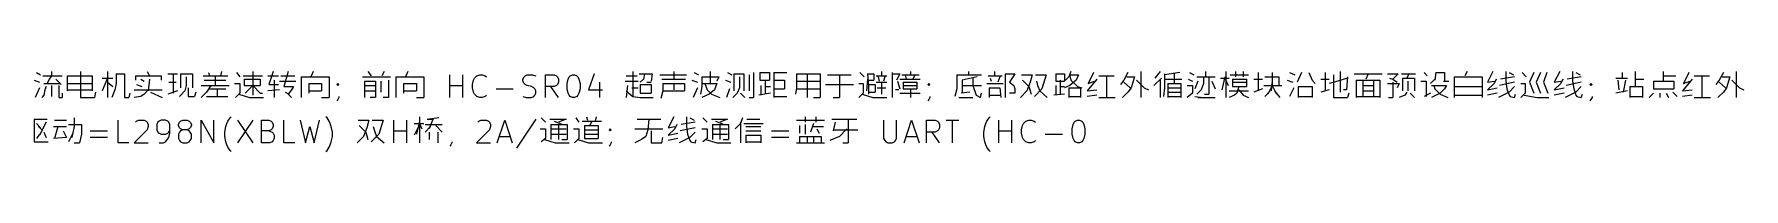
# Model space of a CAD drawing. Extents: x 0.4 to 37.4, y -23 to -0.4.
# Drawn here: x 32.903 to 37.369, y -22.136 to -21.928 of the extents above; entities that cross this region are included whole.
import ezdxf

# ---------------------------------------------------------------- set-up
doc = ezdxf.new("R2010")
doc.units = 0
doc.header["$MEASUREMENT"] = 0
doc.layers.add('RED2', color=1, linetype='CONTINUOUS')

msp = doc.modelspace()

# ---------------------------------------------------------------- linework, layer by layer
at = {"layer": 'RED2', "linetype": 'CONTINUOUS'}
for p, q in [((32.9033, -21.9505), (32.9173, -21.9561)), ((32.9173, -21.9702), (32.9061, -21.9955)), ((32.9089, -21.9308), (32.9201, -21.9365)), ((32.9257, -21.9393), (32.9764, -21.9393)), ((32.9286, -21.959), (32.9707, -21.959)), ((32.9342, -21.9674), (32.9314, -21.9758)), ((32.9426, -21.9477), (32.937, -21.959)), ((32.9482, -21.9393), (32.9426, -21.9477)), ((32.9482, -21.928), (32.9482, -21.9393)), ((32.9482, -21.9646), (32.9482, -21.9927)), ((32.9595, -21.9477), (32.9736, -21.9618)), ((32.9679, -21.9646), (32.9679, -21.9955)), ((32.9904, -21.9786), (32.9904, -21.9393)), ((32.9904, -21.9393), (33.0551, -21.9393)), ((32.9904, -21.959), (33.0551, -21.959)), ((33.0242, -21.928), (33.0242, -21.9955)), ((33.0551, -21.9393), (33.0551, -21.9786)), ((33.0804, -21.9449), (33.1085, -21.9449)), ((33.0945, -21.9449), (33.0804, -21.9786)), ((33.0945, -21.928), (33.0945, -21.9955)), ((33.0945, -21.9561), (33.1085, -21.9674)), ((33.117, -21.959), (33.1142, -21.9758)), ((33.117, -21.9336), (33.1395, -21.9336)), ((33.117, -21.9336), (33.117, -21.959)), ((33.1395, -21.9336), (33.1395, -21.9955)), ((33.1676, -21.9393), (33.1676, -21.9505)), ((33.1676, -21.9393), (33.2351, -21.9393)), ((33.1704, -21.9618), (33.1845, -21.9674)), ((33.1817, -21.9477), (33.1901, -21.9533)), ((33.1985, -21.928), (33.2042, -21.9393)), ((33.2042, -21.9477), (33.2013, -21.9786)), ((33.2351, -21.9393), (33.2351, -21.9505)), ((33.252, -21.9336), (33.2773, -21.9336)), ((33.2548, -21.9561), (33.2745, -21.9561)), ((33.266, -21.9336), (33.266, -21.9843)), ((33.2857, -21.9336), (33.2857, -21.9702)), ((33.2857, -21.9336), (33.3166, -21.9336)), ((33.2998, -21.9646), (33.297, -21.9786)), ((33.2998, -21.9421), (33.2998, -21.9646)), ((33.3054, -21.9702), (33.3054, -21.9927)), ((33.3166, -21.9336), (33.3166, -21.9702)), ((33.3391, -21.9646), (33.4123, -21.9646)), ((33.3448, -21.9393), (33.4094, -21.9393)), ((33.3476, -21.9505), (33.4038, -21.9505)), ((33.3644, -21.9646), (33.3532, -21.9815)), ((33.3588, -21.9308), (33.3616, -21.9393)), ((33.3757, -21.9393), (33.3757, -21.9646)), ((33.3926, -21.928), (33.3898, -21.9393)), ((33.4263, -21.959), (33.4404, -21.959)), ((33.4319, -21.9308), (33.4404, -21.9421)), ((33.4404, -21.959), (33.4404, -21.9843)), ((33.4488, -21.9393), (33.4994, -21.9393)), ((33.4516, -21.9477), (33.4516, -21.9646)), ((33.4516, -21.9477), (33.4938, -21.9477)), ((33.4516, -21.9646), (33.4938, -21.9646)), ((33.4741, -21.9646), (33.4544, -21.9843)), ((33.4741, -21.928), (33.4741, -21.9899)), ((33.4741, -21.9646), (33.4938, -21.9843)), ((33.4938, -21.9477), (33.4938, -21.9646)), ((33.5135, -21.9393), (33.5416, -21.9393)), ((33.5276, -21.928), (33.5163, -21.9618)), ((33.5163, -21.9618), (33.5416, -21.9618)), ((33.5304, -21.9505), (33.5304, -21.9955)), ((33.5444, -21.9533), (33.5866, -21.9533)), ((33.5472, -21.9393), (33.5838, -21.9393)), ((33.5669, -21.928), (33.5557, -21.9674)), ((33.5557, -21.9674), (33.581, -21.9674)), ((33.581, -21.9674), (33.5754, -21.9758)), ((33.6007, -21.9421), (33.6007, -21.9955)), ((33.6007, -21.9421), (33.6738, -21.9421)), ((33.6204, -21.959), (33.6204, -21.9843)), ((33.6204, -21.959), (33.6541, -21.959)), ((33.6316, -21.928), (33.626, -21.9421)), ((33.6541, -21.959), (33.6541, -21.9786)), ((33.6738, -21.9421), (33.6738, -21.9955)), ((33.6935, -21.9618), (33.6963, -21.959)), ((33.6963, -21.9646), (33.6935, -21.9618)), ((33.6963, -21.959), (33.6991, -21.9618)), ((33.6963, -21.959), (33.6963, -21.9646)), ((33.6991, -21.9618), (33.6963, -21.9646)), ((33.761, -21.9421), (33.8341, -21.9421)), ((33.7666, -21.9955), (33.7666, -21.9533)), ((33.7666, -21.9533), (33.7947, -21.9533)), ((33.7666, -21.9646), (33.7947, -21.9646)), ((33.775, -21.928), (33.7835, -21.9393)), ((33.7947, -21.9533), (33.7947, -21.9955)), ((33.8088, -21.9533), (33.8088, -21.9815)), ((33.8172, -21.928), (33.8116, -21.9393)), ((33.8285, -21.9505), (33.8285, -21.9955)), ((33.8481, -21.9421), (33.8481, -21.9955)), ((33.8481, -21.9421), (33.9213, -21.9421)), ((33.8678, -21.959), (33.8678, -21.9843)), ((33.8678, -21.959), (33.9016, -21.959)), ((33.8791, -21.928), (33.8735, -21.9421)), ((33.9016, -21.959), (33.9016, -21.9786)), ((33.9213, -21.9421), (33.9213, -21.9955)), ((33.9888, -21.9955), (33.9888, -21.9365)), ((33.9888, -21.9646), (34.0225, -21.9646)), ((34.0225, -21.9955), (34.0225, -21.9365)), ((34.0478, -21.9618), (34.0506, -21.9505)), ((34.0478, -21.9702), (34.0478, -21.9618)), ((34.0506, -21.9815), (34.0478, -21.9702)), ((34.0506, -21.9505), (34.0534, -21.9449)), ((34.0534, -21.9449), (34.0591, -21.9393)), ((34.0591, -21.9393), (34.0675, -21.9365)), ((34.0675, -21.9365), (34.0731, -21.9365)), ((34.0731, -21.9365), (34.0816, -21.9393)), ((34.0816, -21.9393), (34.0844, -21.9421)), ((34.18, -21.9477), (34.1828, -21.9421)), ((34.18, -21.9533), (34.18, -21.9477)), ((34.1828, -21.959), (34.18, -21.9533)), ((34.1828, -21.9421), (34.1856, -21.9393)), ((34.1856, -21.9618), (34.1828, -21.959)), ((34.1856, -21.9393), (34.1912, -21.9365)), ((34.1912, -21.9646), (34.1856, -21.9618)), ((34.1912, -21.9365), (34.2053, -21.9365)), ((34.2025, -21.9674), (34.1912, -21.9646)), ((34.2081, -21.9702), (34.2025, -21.9674)), ((34.2053, -21.9365), (34.2137, -21.9393)), ((34.2109, -21.973), (34.2081, -21.9702)), ((34.239, -21.9955), (34.239, -21.9365)), ((34.239, -21.9365), (34.2615, -21.9365)), ((34.2615, -21.9674), (34.239, -21.9674)), ((34.2728, -21.9955), (34.2531, -21.9674)), ((34.2615, -21.9365), (34.2672, -21.9393)), ((34.2672, -21.9646), (34.2615, -21.9674)), ((34.2672, -21.9393), (34.27, -21.9421)), ((34.27, -21.9618), (34.2672, -21.9646)), ((34.27, -21.9421), (34.2728, -21.9477)), ((34.2728, -21.9561), (34.27, -21.9618)), ((34.2728, -21.9477), (34.2728, -21.9561)), ((34.2953, -21.959), (34.2981, -21.9477)), ((34.2953, -21.973), (34.2953, -21.959)), ((34.2981, -21.9477), (34.3009, -21.9421)), ((34.3009, -21.9421), (34.3037, -21.9393)), ((34.3037, -21.9393), (34.3093, -21.9365)), ((34.3093, -21.9365), (34.315, -21.9365)), ((34.315, -21.9365), (34.3206, -21.9393)), ((34.3206, -21.9393), (34.3234, -21.9421)), ((34.3234, -21.9421), (34.3262, -21.9477)), ((34.3262, -21.9477), (34.329, -21.959)), ((34.329, -21.959), (34.329, -21.973)), ((34.3656, -21.9336), (34.3515, -21.9758)), ((34.3796, -21.9561), (34.3796, -21.9955)), ((34.4471, -21.9533), (34.4809, -21.9533)), ((34.4499, -21.9393), (34.4781, -21.9393)), ((34.4528, -21.9646), (34.4499, -21.9955)), ((34.464, -21.9702), (34.4809, -21.9702)), ((34.4668, -21.928), (34.4668, -21.9927)), ((34.4837, -21.9336), (34.5174, -21.9336)), ((34.4949, -21.9477), (34.4865, -21.9561)), ((34.4865, -21.9618), (34.4865, -21.9843)), ((34.4865, -21.9618), (34.5146, -21.9618)), ((34.4978, -21.9336), (34.4949, -21.9477)), ((34.5034, -21.9561), (34.5146, -21.9561)), ((34.5174, -21.9336), (34.5146, -21.9533)), ((34.5146, -21.9618), (34.5146, -21.9843)), ((34.5371, -21.9365), (34.6074, -21.9365)), ((34.5427, -21.9477), (34.6046, -21.9477)), ((34.5456, -21.959), (34.5456, -21.9786)), ((34.5456, -21.959), (34.6018, -21.959)), ((34.5737, -21.928), (34.5737, -21.9477)), ((34.5737, -21.959), (34.5737, -21.9758)), ((34.6018, -21.959), (34.6018, -21.9786)), ((34.6215, -21.9505), (34.6356, -21.9561)), ((34.6356, -21.9702), (34.6243, -21.9955)), ((34.6271, -21.9308), (34.6384, -21.9365)), ((34.6468, -21.9674), (34.644, -21.9871)), ((34.6468, -21.9421), (34.6918, -21.9421)), ((34.6468, -21.9421), (34.6468, -21.9674)), ((34.6468, -21.959), (34.6862, -21.959)), ((34.6552, -21.959), (34.6609, -21.9758)), ((34.6693, -21.928), (34.6693, -21.959)), ((34.6862, -21.959), (34.6805, -21.9758)), ((34.6918, -21.9421), (34.6862, -21.9533)), ((34.7087, -21.9505), (34.7227, -21.9561)), ((34.7143, -21.9308), (34.7255, -21.9365)), ((34.7312, -21.9336), (34.7312, -21.9786)), ((34.7312, -21.9336), (34.7565, -21.9336)), ((34.7452, -21.9702), (34.7396, -21.9843)), ((34.7452, -21.9421), (34.7452, -21.9702)), ((34.7565, -21.9336), (34.7565, -21.9786)), ((34.7705, -21.9365), (34.7705, -21.9786)), ((34.7818, -21.9308), (34.7818, -21.9955)), ((34.7987, -21.9308), (34.7987, -21.9505)), ((34.7987, -21.9308), (34.824, -21.9308)), ((34.7987, -21.9505), (34.824, -21.9505)), ((34.8015, -21.9646), (34.8015, -21.9899)), ((34.8127, -21.9505), (34.8127, -21.9871)), ((34.8127, -21.9674), (34.8268, -21.9674)), ((34.824, -21.9308), (34.824, -21.9505)), ((34.8352, -21.9308), (34.8352, -21.9955)), ((34.8352, -21.9308), (34.869, -21.9308)), ((34.8352, -21.9505), (34.8633, -21.9505)), ((34.8633, -21.9505), (34.8633, -21.973)), ((34.8943, -21.9702), (34.8915, -21.9871)), ((34.8943, -21.9336), (34.8943, -21.9702)), ((34.8943, -21.9336), (34.9561, -21.9336)), ((34.8943, -21.9533), (34.9561, -21.9533)), ((34.9224, -21.9336), (34.9224, -21.9955)), ((34.9561, -21.9336), (34.9561, -21.9955)), ((34.9702, -21.9618), (35.0433, -21.9618)), ((34.9758, -21.9365), (35.0377, -21.9365)), ((35.0068, -21.9365), (35.0068, -21.9955)), ((35.0574, -21.959), (35.0686, -21.959)), ((35.0602, -21.9308), (35.0714, -21.9421)), ((35.0686, -21.959), (35.0686, -21.9843)), ((35.0799, -21.9477), (35.0771, -21.9786)), ((35.0799, -21.9336), (35.0827, -21.9646)), ((35.0799, -21.9336), (35.0967, -21.9336)), ((35.0799, -21.9505), (35.0967, -21.9505)), ((35.0827, -21.9618), (35.0996, -21.9618)), ((35.0827, -21.9646), (35.0827, -21.9871)), ((35.0967, -21.9336), (35.0967, -21.9505)), ((35.0996, -21.9618), (35.0996, -21.9815)), ((35.1024, -21.9393), (35.1305, -21.9393)), ((35.1024, -21.9561), (35.1305, -21.9561)), ((35.1052, -21.9702), (35.1277, -21.9702)), ((35.108, -21.9421), (35.1108, -21.9533)), ((35.1164, -21.928), (35.1164, -21.9393)), ((35.1164, -21.9561), (35.1164, -21.9871)), ((35.1249, -21.9421), (35.1221, -21.9533)), ((35.1446, -21.9308), (35.1446, -21.9955)), ((35.1446, -21.9336), (35.1642, -21.9336)), ((35.1642, -21.9336), (35.1558, -21.9505)), ((35.1586, -21.9533), (35.1642, -21.973)), ((35.1642, -21.9477), (35.2177, -21.9477)), ((35.1699, -21.9365), (35.2149, -21.9365)), ((35.1727, -21.9561), (35.1727, -21.973)), ((35.1727, -21.9561), (35.2092, -21.9561)), ((35.1727, -21.9646), (35.2092, -21.9646)), ((35.1783, -21.9365), (35.1811, -21.9477)), ((35.1924, -21.928), (35.1924, -21.9365)), ((35.2036, -21.9365), (35.198, -21.9477)), ((35.2092, -21.9561), (35.2092, -21.973)), ((35.2374, -21.9618), (35.2402, -21.959)), ((35.2402, -21.9646), (35.2374, -21.9618)), ((35.2402, -21.959), (35.243, -21.9618)), ((35.2402, -21.959), (35.2402, -21.9646)), ((35.243, -21.9618), (35.2402, -21.9646)), ((35.3133, -21.9365), (35.378, -21.9365)), ((35.3133, -21.9365), (35.3133, -21.973)), ((35.3667, -21.9421), (35.3273, -21.9505)), ((35.3273, -21.9505), (35.3273, -21.9843)), ((35.3273, -21.9646), (35.378, -21.9646)), ((35.3442, -21.928), (35.3442, -21.9365)), ((35.3555, -21.9449), (35.3555, -21.9646)), ((35.3555, -21.9646), (35.3639, -21.9899)), ((35.392, -21.959), (35.4342, -21.959)), ((35.3948, -21.9393), (35.4314, -21.9393)), ((35.3976, -21.9702), (35.3976, -21.9955)), ((35.3976, -21.9702), (35.4258, -21.9702)), ((35.4005, -21.9449), (35.4033, -21.9533)), ((35.4117, -21.928), (35.4117, -21.9393)), ((35.4258, -21.9421), (35.4201, -21.9561)), ((35.4258, -21.9702), (35.4286, -21.9955)), ((35.4398, -21.9336), (35.4398, -21.9955)), ((35.4398, -21.9336), (35.4651, -21.9336)), ((35.4651, -21.9336), (35.4511, -21.9561)), ((35.4511, -21.9561), (35.4623, -21.9646)), ((35.4623, -21.9646), (35.4651, -21.973)), ((35.482, -21.9365), (35.5101, -21.9365)), ((35.4848, -21.9505), (35.4933, -21.959)), ((35.4933, -21.959), (35.5017, -21.9674)), ((35.5045, -21.9561), (35.4961, -21.9786)), ((35.5017, -21.9674), (35.5073, -21.9871)), ((35.5101, -21.9365), (35.5045, -21.9561)), ((35.5186, -21.9365), (35.5467, -21.9365)), ((35.5214, -21.9533), (35.5242, -21.9646)), ((35.5242, -21.9646), (35.5298, -21.9786)), ((35.5467, -21.9365), (35.5354, -21.973)), ((35.572, -21.9336), (35.572, -21.9533)), ((35.572, -21.9336), (35.5945, -21.9336)), ((35.572, -21.9533), (35.5945, -21.9533)), ((35.572, -21.9646), (35.572, -21.9899)), ((35.5833, -21.9505), (35.5833, -21.9871)), ((35.5833, -21.9674), (35.5945, -21.9674)), ((35.5945, -21.9336), (35.5945, -21.9533)), ((35.6086, -21.9646), (35.5945, -21.9702)), ((35.6057, -21.9421), (35.5973, -21.9505)), ((35.6114, -21.928), (35.6057, -21.9421)), ((35.6057, -21.9702), (35.6057, -21.9955)), ((35.6057, -21.9702), (35.6367, -21.9702)), ((35.6086, -21.9365), (35.6311, -21.9365)), ((35.6086, -21.9393), (35.6114, -21.9505)), ((35.6254, -21.9505), (35.6086, -21.9646)), ((35.6114, -21.9505), (35.6282, -21.9674)), ((35.6311, -21.9365), (35.6254, -21.9505)), ((35.6282, -21.9674), (35.6395, -21.9702)), ((35.6367, -21.9702), (35.6367, -21.9955)), ((35.6789, -21.9477), (35.6536, -21.9786)), ((35.6704, -21.9308), (35.6564, -21.959)), ((35.6564, -21.959), (35.6732, -21.9533)), ((35.6845, -21.9393), (35.7239, -21.9393)), ((35.7042, -21.9393), (35.7042, -21.9955)), ((35.7492, -21.9505), (35.7407, -21.9618)), ((35.7604, -21.9308), (35.7492, -21.9505)), ((35.7492, -21.9561), (35.766, -21.9702)), ((35.7576, -21.9421), (35.7773, -21.9421)), ((35.7689, -21.9702), (35.7604, -21.9815)), ((35.7773, -21.9421), (35.7689, -21.9702)), ((35.7829, -21.9505), (35.8026, -21.9702)), ((35.7942, -21.928), (35.7942, -21.9955)), ((35.8026, -21.9702), (35.8139, -21.9758)), ((35.8476, -21.9449), (35.8279, -21.9646)), ((35.8448, -21.928), (35.8307, -21.9449)), ((35.8448, -21.9505), (35.8448, -21.9955)), ((35.856, -21.9702), (35.8532, -21.9927)), ((35.8954, -21.9308), (35.856, -21.9365)), ((35.856, -21.9336), (35.856, -21.9702)), ((35.856, -21.9477), (35.901, -21.9477)), ((35.8645, -21.959), (35.8645, -21.9955)), ((35.8645, -21.959), (35.8982, -21.959)), ((35.8645, -21.9702), (35.8982, -21.9702)), ((35.8813, -21.9336), (35.8813, -21.959)), ((35.8982, -21.959), (35.8982, -21.9955)), ((35.9151, -21.9646), (35.9291, -21.9646)), ((35.9179, -21.9477), (35.9291, -21.9533)), ((35.9207, -21.9308), (35.932, -21.9365)), ((35.9291, -21.9646), (35.9291, -21.9843)), ((35.9432, -21.9533), (35.9348, -21.973)), ((35.9404, -21.9421), (35.9882, -21.9421)), ((35.9573, -21.959), (35.9516, -21.9758)), ((35.9573, -21.9421), (35.9573, -21.959)), ((35.9629, -21.928), (35.9629, -21.9421)), ((35.9713, -21.9421), (35.9713, -21.9871)), ((35.9798, -21.9533), (35.9882, -21.973)), ((36.0023, -21.9449), (36.0248, -21.9449)), ((36.0135, -21.9421), (36.0051, -21.9758)), ((36.0135, -21.9449), (36.0219, -21.9646)), ((36.0163, -21.928), (36.0163, -21.9955)), ((36.0276, -21.9365), (36.0754, -21.9365)), ((36.0332, -21.9477), (36.0332, -21.9674)), ((36.0332, -21.9477), (36.0698, -21.9477)), ((36.0332, -21.9561), (36.0698, -21.9561)), ((36.0332, -21.9674), (36.0698, -21.9674)), ((36.0416, -21.928), (36.0416, -21.9421)), ((36.0501, -21.9674), (36.0444, -21.9843)), ((36.0613, -21.928), (36.0613, -21.9421)), ((36.0698, -21.9477), (36.0698, -21.9674)), ((36.0894, -21.9477), (36.1119, -21.9477)), ((36.1007, -21.9308), (36.1007, -21.9786)), ((36.1148, -21.9646), (36.1626, -21.9646)), ((36.1176, -21.9421), (36.1541, -21.9421)), ((36.1372, -21.9646), (36.126, -21.9871)), ((36.1372, -21.9533), (36.1344, -21.9786)), ((36.1372, -21.9308), (36.1372, -21.9646)), ((36.1372, -21.9646), (36.1485, -21.9871)), ((36.1541, -21.9421), (36.1541, -21.9646)), ((36.1766, -21.9505), (36.1907, -21.9561)), ((36.1822, -21.9308), (36.1963, -21.9365)), ((36.1935, -21.9702), (36.1822, -21.9927)), ((36.2132, -21.9308), (36.2019, -21.9561)), ((36.2047, -21.9674), (36.2047, -21.9955)), ((36.2047, -21.9674), (36.2413, -21.9674)), ((36.2329, -21.9308), (36.2413, -21.9505)), ((36.2413, -21.9505), (36.2497, -21.959)), ((36.2413, -21.9674), (36.2413, -21.9955)), ((36.2638, -21.9477), (36.2863, -21.9477)), ((36.275, -21.9308), (36.275, -21.9786)), ((36.3088, -21.9533), (36.2863, -21.959)), ((36.2975, -21.9365), (36.2975, -21.9955)), ((36.3341, -21.9449), (36.3088, -21.9533)), ((36.3144, -21.928), (36.3144, -21.9815)), ((36.3341, -21.9421), (36.3313, -21.9758)), ((36.351, -21.9336), (36.4241, -21.9336)), ((36.3566, -21.9505), (36.3566, -21.9955)), ((36.3566, -21.9505), (36.4185, -21.9505)), ((36.3735, -21.9505), (36.3735, -21.9927)), ((36.3735, -21.9646), (36.4016, -21.9646)), ((36.3875, -21.9336), (36.3819, -21.9477)), ((36.4016, -21.9505), (36.4016, -21.9927)), ((36.4185, -21.9505), (36.4185, -21.9955)), ((36.4381, -21.9336), (36.4663, -21.9336)), ((36.4381, -21.959), (36.4691, -21.959)), ((36.4438, -21.9449), (36.4522, -21.9477)), ((36.4663, -21.9336), (36.4522, -21.9477)), ((36.4522, -21.9477), (36.4635, -21.9561)), ((36.4522, -21.9561), (36.4522, -21.9955)), ((36.4691, -21.959), (36.4635, -21.9702)), ((36.4747, -21.9336), (36.5113, -21.9336)), ((36.4775, -21.9449), (36.4775, -21.9786)), ((36.4775, -21.9449), (36.5085, -21.9449)), ((36.4944, -21.9336), (36.4888, -21.9449)), ((36.4916, -21.9533), (36.4916, -21.9786)), ((36.5085, -21.9449), (36.5085, -21.9786)), ((36.5253, -21.9533), (36.5394, -21.9533)), ((36.5338, -21.9308), (36.5422, -21.9393)), ((36.5394, -21.9533), (36.5394, -21.9927)), ((36.5619, -21.9477), (36.5506, -21.959)), ((36.5534, -21.9646), (36.5928, -21.9646)), ((36.5591, -21.9646), (36.5619, -21.973)), ((36.5647, -21.9308), (36.5619, -21.9505)), ((36.5647, -21.9308), (36.5872, -21.9308)), ((36.5844, -21.9533), (36.5984, -21.9533)), ((36.5872, -21.9308), (36.5872, -21.9533)), ((36.5928, -21.9646), (36.5872, -21.973)), ((36.6125, -21.9421), (36.6125, -21.9955)), ((36.6125, -21.9421), (36.6856, -21.9421)), ((36.6125, -21.9674), (36.6856, -21.9674)), ((36.6463, -21.928), (36.6406, -21.9393)), ((36.6856, -21.9421), (36.6856, -21.9955)), ((36.7137, -21.928), (36.6997, -21.9561)), ((36.6997, -21.9561), (36.7166, -21.9533)), ((36.7166, -21.959), (36.6997, -21.9758)), ((36.6997, -21.9758), (36.725, -21.9702)), ((36.7222, -21.9477), (36.7166, -21.959)), ((36.77, -21.9561), (36.7306, -21.9646)), ((36.77, -21.9421), (36.7334, -21.9477)), ((36.7475, -21.928), (36.7475, -21.9533)), ((36.7475, -21.9533), (36.7503, -21.973)), ((36.7559, -21.9308), (36.7672, -21.9365)), ((36.77, -21.9674), (36.7559, -21.9815)), ((36.7869, -21.959), (36.7981, -21.959)), ((36.7897, -21.9308), (36.8009, -21.9421)), ((36.7981, -21.959), (36.7981, -21.9843)), ((36.8206, -21.9308), (36.8094, -21.9561)), ((36.8094, -21.9561), (36.8206, -21.9843)), ((36.8375, -21.9308), (36.8262, -21.9561)), ((36.8262, -21.9561), (36.8375, -21.9843)), ((36.8544, -21.9308), (36.8459, -21.9561)), ((36.8459, -21.9561), (36.8572, -21.9843)), ((36.8881, -21.928), (36.874, -21.9561)), ((36.874, -21.9561), (36.8909, -21.9533)), ((36.8909, -21.959), (36.874, -21.9758)), ((36.874, -21.9758), (36.8993, -21.9702)), ((36.8965, -21.9477), (36.8909, -21.959)), ((36.9443, -21.9561), (36.905, -21.9646)), ((36.9443, -21.9421), (36.9078, -21.9477)), ((36.9218, -21.928), (36.9218, -21.9533)), ((36.9218, -21.9533), (36.9247, -21.973)), ((36.9303, -21.9308), (36.9415, -21.9365)), ((36.9443, -21.9674), (36.9303, -21.9815)), ((36.9668, -21.9618), (36.9696, -21.959)), ((36.9696, -21.9646), (36.9668, -21.9618)), ((36.9696, -21.959), (36.9725, -21.9618)), ((36.9696, -21.959), (36.9696, -21.9646)), ((36.9725, -21.9618), (36.9696, -21.9646)), ((37.0343, -21.9449), (37.0653, -21.9449)), ((37.04, -21.9505), (37.0428, -21.9758)), ((37.0512, -21.9308), (37.0512, -21.9449)), ((37.0596, -21.9505), (37.054, -21.9815)), ((37.0709, -21.9674), (37.0709, -21.9955)), ((37.0709, -21.9674), (37.1046, -21.9674)), ((37.0849, -21.928), (37.0849, -21.9674)), ((37.0849, -21.9477), (37.1074, -21.9477)), ((37.1046, -21.9674), (37.1046, -21.9955)), ((37.1328, -21.9533), (37.1328, -21.973)), ((37.1328, -21.9533), (37.1862, -21.9533)), ((37.1581, -21.928), (37.1581, -21.9533)), ((37.1581, -21.9393), (37.1918, -21.9393)), ((37.1862, -21.9533), (37.1862, -21.973)), ((37.234, -21.9477), (37.2087, -21.9786)), ((37.2256, -21.9308), (37.2115, -21.959)), ((37.2115, -21.959), (37.2284, -21.9533)), ((37.2396, -21.9393), (37.279, -21.9393)), ((37.2593, -21.9393), (37.2593, -21.9955)), ((37.3043, -21.9505), (37.2959, -21.9618)), ((37.3155, -21.9308), (37.3043, -21.9505)), ((37.3043, -21.9561), (37.3212, -21.9702)), ((37.3127, -21.9421), (37.3324, -21.9421)), ((37.324, -21.9702), (37.3155, -21.9815)), ((37.3324, -21.9421), (37.324, -21.9702)), ((37.338, -21.9505), (37.3577, -21.9702)), ((37.3493, -21.928), (37.3493, -21.9955)), ((37.3577, -21.9702), (37.369, -21.9758)), ((32.9286, -21.9899), (32.9229, -21.9955)), ((32.9314, -21.9758), (32.9286, -21.9899)), ((32.9679, -21.9955), (32.9764, -21.9955)), ((32.9764, -21.9843), (32.9764, -21.9955)), ((32.9904, -21.9758), (33.0551, -21.9758)), ((33.0242, -21.9955), (33.0607, -21.9955)), ((33.0635, -21.9815), (33.0607, -21.9955)), ((33.1142, -21.9758), (33.1057, -21.9955)), ((33.1395, -21.9955), (33.1507, -21.9955)), ((33.1535, -21.9843), (33.1507, -21.9955)), ((33.1648, -21.9758), (33.2379, -21.9758)), ((33.1817, -21.9927), (33.1648, -21.9955)), ((33.1901, -21.9871), (33.1817, -21.9927)), ((33.2013, -21.9758), (33.1901, -21.9871)), ((33.207, -21.9815), (33.2379, -21.9955)), ((33.2773, -21.9786), (33.252, -21.9871)), ((33.297, -21.9786), (33.2829, -21.9927)), ((33.3054, -21.9927), (33.3223, -21.9927)), ((33.3251, -21.9815), (33.3223, -21.9927)), ((33.3532, -21.9815), (33.3391, -21.9955)), ((33.3532, -21.9927), (33.4094, -21.9927)), ((33.3616, -21.973), (33.4038, -21.973)), ((33.3813, -21.973), (33.3813, -21.9927)), ((33.4404, -21.9843), (33.4291, -21.9955)), ((33.4376, -21.9871), (33.4657, -21.9955)), ((33.4657, -21.9955), (33.5022, -21.9955)), ((33.4938, -21.9843), (33.4994, -21.9843)), ((33.5444, -21.9758), (33.5135, -21.9786)), ((33.5585, -21.9815), (33.5697, -21.9871)), ((33.5754, -21.9758), (33.5669, -21.9871)), ((33.5669, -21.9871), (33.5754, -21.9955)), ((33.6204, -21.9786), (33.6541, -21.9786)), ((33.6541, -21.9955), (33.6738, -21.9955)), ((33.6963, -22.0011), (33.6935, -22.004)), ((33.6991, -21.9955), (33.6963, -22.0011)), ((33.6991, -21.9927), (33.6991, -21.9955)), ((33.7666, -21.9786), (33.7947, -21.9786)), ((33.7947, -21.9955), (33.7806, -21.9955)), ((33.8285, -21.9955), (33.8144, -21.9955)), ((33.8678, -21.9786), (33.9016, -21.9786)), ((33.9016, -21.9955), (33.9213, -21.9955)), ((34.0534, -21.9871), (34.0506, -21.9815)), ((34.0591, -21.9927), (34.0534, -21.9871)), ((34.0675, -21.9955), (34.0591, -21.9927)), ((34.0731, -21.9955), (34.0675, -21.9955)), ((34.0816, -21.9927), (34.0731, -21.9955)), ((34.0844, -21.9899), (34.0816, -21.9927)), ((34.1097, -21.973), (34.1547, -21.973)), ((34.18, -21.9927), (34.1884, -21.9955)), ((34.1884, -21.9955), (34.2025, -21.9955)), ((34.2025, -21.9955), (34.2081, -21.9927)), ((34.2081, -21.9927), (34.2109, -21.9899)), ((34.2137, -21.9786), (34.2109, -21.973)), ((34.2109, -21.9899), (34.2137, -21.9843)), ((34.2137, -21.9843), (34.2137, -21.9786)), ((34.2981, -21.9843), (34.2953, -21.973)), ((34.3009, -21.9899), (34.2981, -21.9843)), ((34.3037, -21.9927), (34.3009, -21.9899)), ((34.3093, -21.9955), (34.3037, -21.9927)), ((34.315, -21.9955), (34.3093, -21.9955)), ((34.3206, -21.9927), (34.315, -21.9955)), ((34.3234, -21.9899), (34.3206, -21.9927)), ((34.3262, -21.9843), (34.3234, -21.9899)), ((34.329, -21.973), (34.3262, -21.9843)), ((34.3515, -21.9758), (34.3881, -21.9758)), ((34.4499, -21.9786), (34.4668, -21.9927)), ((34.4668, -21.9927), (34.4865, -21.9955)), ((34.4865, -21.9843), (34.5146, -21.9843)), ((34.4865, -21.9955), (34.5203, -21.9955)), ((34.5456, -21.9786), (34.5399, -21.9983)), ((34.5456, -21.9786), (34.6018, -21.9786)), ((34.6665, -21.9871), (34.6468, -21.9955)), ((34.6609, -21.9758), (34.6721, -21.9871)), ((34.6805, -21.9758), (34.6665, -21.9871)), ((34.6721, -21.9871), (34.6946, -21.9955)), ((34.7199, -21.973), (34.7115, -21.9955)), ((34.7396, -21.9843), (34.7284, -21.9955)), ((34.748, -21.9843), (34.7593, -21.9955)), ((34.7705, -21.9955), (34.7818, -21.9955)), ((34.8268, -21.9843), (34.7958, -21.9899)), ((34.8352, -21.973), (34.8633, -21.973)), ((34.8352, -21.9927), (34.869, -21.9927)), ((34.8943, -21.973), (34.9561, -21.973)), ((34.9393, -21.9955), (34.9561, -21.9955)), ((34.9899, -21.9955), (35.0068, -21.9955)), ((35.0686, -21.9843), (35.0574, -21.9955)), ((35.0658, -21.9871), (35.0939, -21.9955)), ((35.0827, -21.9815), (35.0996, -21.9815)), ((35.0939, -21.9955), (35.1305, -21.9955)), ((35.1614, -21.9758), (35.153, -21.9758)), ((35.1642, -21.9843), (35.2177, -21.9843)), ((35.1727, -21.973), (35.2092, -21.973)), ((35.1924, -21.973), (35.1924, -21.9955)), ((35.2402, -22.0011), (35.2374, -22.004)), ((35.243, -21.9955), (35.2402, -22.0011)), ((35.243, -21.9927), (35.243, -21.9955)), ((35.3133, -21.973), (35.3077, -21.9927)), ((35.3189, -21.9955), (35.3555, -21.9955)), ((35.347, -21.9815), (35.3245, -21.9843)), ((35.3639, -21.9899), (35.3751, -21.9955)), ((35.3751, -21.9955), (35.378, -21.9843)), ((35.3976, -21.9899), (35.4258, -21.9899)), ((35.4651, -21.9843), (35.4511, -21.9843)), ((35.4651, -21.973), (35.4651, -21.9843)), ((35.4961, -21.9786), (35.4792, -21.9955)), ((35.5354, -21.973), (35.5158, -21.9927)), ((35.5298, -21.9786), (35.5495, -21.9955)), ((35.5945, -21.9871), (35.5664, -21.9899)), ((35.6057, -21.9927), (35.6367, -21.9927)), ((35.6536, -21.9786), (35.6789, -21.9758)), ((35.6789, -21.9899), (35.6536, -21.9927)), ((35.6845, -21.9955), (35.7267, -21.9955)), ((35.7604, -21.9815), (35.7464, -21.9955)), ((35.8645, -21.9815), (35.8982, -21.9815)), ((35.8645, -21.9927), (35.8982, -21.9927)), ((35.9291, -21.9843), (35.9151, -21.9955)), ((35.9348, -21.9927), (35.9573, -21.9955)), ((35.9516, -21.9758), (35.9404, -21.9871)), ((35.9432, -21.9955), (35.9882, -21.9955)), ((35.9601, -21.9871), (35.9713, -21.9871)), ((36.0248, -21.9786), (36.0754, -21.9786)), ((36.0388, -21.9899), (36.0248, -21.9955)), ((36.0444, -21.9843), (36.0388, -21.9899)), ((36.0501, -21.9758), (36.0613, -21.9899)), ((36.0613, -21.9899), (36.0754, -21.9955)), ((36.1119, -21.973), (36.0894, -21.9815)), ((36.1316, -21.9786), (36.1176, -21.9927)), ((36.1429, -21.9786), (36.1569, -21.9955)), ((36.2047, -21.9927), (36.2413, -21.9927)), ((36.2863, -21.9758), (36.2638, -21.9815)), ((36.2975, -21.9955), (36.3341, -21.9955)), ((36.3313, -21.9758), (36.3229, -21.9758)), ((36.3369, -21.9843), (36.3341, -21.9955)), ((36.3566, -21.9927), (36.4185, -21.9927)), ((36.3735, -21.9786), (36.4016, -21.9786)), ((36.441, -21.9955), (36.4522, -21.9955)), ((36.4831, -21.9899), (36.4691, -21.9955)), ((36.4888, -21.9815), (36.4831, -21.9899)), ((36.4972, -21.9843), (36.5085, -21.9955)), ((36.5506, -21.9843), (36.5338, -21.9927)), ((36.5759, -21.9843), (36.5534, -21.9955)), ((36.5619, -21.973), (36.5759, -21.9871)), ((36.5872, -21.973), (36.5759, -21.9843)), ((36.5759, -21.9871), (36.5956, -21.9955)), ((36.6125, -21.9899), (36.6856, -21.9899)), ((36.725, -21.9843), (36.6997, -21.9899)), ((36.7559, -21.9815), (36.7278, -21.9955)), ((36.7503, -21.973), (36.7559, -21.9899)), ((36.7559, -21.9899), (36.7587, -21.9927)), ((36.7587, -21.9927), (36.77, -21.9955)), ((36.77, -21.9955), (36.7728, -21.9871)), ((36.7981, -21.9843), (36.7869, -21.9955)), ((36.7953, -21.9899), (36.829, -21.9955)), ((36.829, -21.9955), (36.86, -21.9955)), ((36.8993, -21.9843), (36.874, -21.9899)), ((36.9303, -21.9815), (36.9022, -21.9955)), ((36.9247, -21.973), (36.9303, -21.9899)), ((36.9303, -21.9899), (36.9331, -21.9927)), ((36.9331, -21.9927), (36.9443, -21.9955)), ((36.9443, -21.9955), (36.9472, -21.9871)), ((36.9696, -22.0011), (36.9668, -22.004)), ((36.9725, -21.9955), (36.9696, -22.0011)), ((36.9725, -21.9927), (36.9725, -21.9955)), ((37.0653, -21.9786), (37.0343, -21.9843)), ((37.0709, -21.9927), (37.1046, -21.9927)), ((37.1328, -21.9843), (37.1215, -21.9955)), ((37.1328, -21.973), (37.1862, -21.973)), ((37.1496, -21.9843), (37.1496, -21.9955)), ((37.1665, -21.9843), (37.1721, -21.9955)), ((37.1834, -21.9815), (37.1946, -21.9927)), ((37.2087, -21.9786), (37.234, -21.9758)), ((37.234, -21.9899), (37.2087, -21.9927)), ((37.2396, -21.9955), (37.2818, -21.9955)), ((37.3155, -21.9815), (37.3015, -21.9955)), ((32.9032, -22.0518), (32.9032, -22.1108)), ((32.9032, -22.0518), (32.937, -22.0518)), ((32.9342, -22.0602), (32.9173, -22.0939)), ((32.9567, -22.0546), (32.9876, -22.0546)), ((33.0073, -22.0489), (33.0073, -22.0714)), ((33.1226, -22.1136), (33.1226, -22.0546)), ((33.1676, -22.0602), (33.1704, -22.0574)), ((33.1704, -22.0574), (33.176, -22.0546)), ((33.176, -22.0546), (33.1901, -22.0546)), ((33.1901, -22.0546), (33.1957, -22.0574)), ((33.1957, -22.0574), (33.1985, -22.0602)), ((33.1985, -22.0602), (33.2013, -22.0658)), ((33.2266, -22.0602), (33.2238, -22.0658)), ((33.2294, -22.0574), (33.2266, -22.0602)), ((33.2351, -22.0546), (33.2294, -22.0574)), ((33.2463, -22.0546), (33.2351, -22.0546)), ((33.2519, -22.0574), (33.2463, -22.0546)), ((33.2548, -22.0602), (33.2519, -22.0574)), ((33.2576, -22.0658), (33.2548, -22.0602)), ((33.2801, -22.0658), (33.2829, -22.0602)), ((33.2829, -22.0602), (33.2857, -22.0574)), ((33.2857, -22.0574), (33.2913, -22.0546)), ((33.2913, -22.0546), (33.3026, -22.0546)), ((33.3026, -22.0546), (33.3082, -22.0574)), ((33.3082, -22.0574), (33.311, -22.0602)), ((33.311, -22.0602), (33.3138, -22.0658)), ((33.3391, -22.1136), (33.3391, -22.0546)), ((33.3391, -22.0546), (33.3729, -22.1136)), ((33.3729, -22.1136), (33.3729, -22.0546)), ((33.4066, -22.063), (33.4094, -22.0574)), ((33.4094, -22.0574), (33.4151, -22.0489)), ((33.4151, -22.0489), (33.4179, -22.0461)), ((33.4347, -22.0546), (33.4741, -22.1136)), ((33.4741, -22.0546), (33.4347, -22.1136)), ((33.4966, -22.1136), (33.4966, -22.0546)), ((33.4966, -22.0546), (33.5163, -22.0546)), ((33.5163, -22.0546), (33.5219, -22.0574)), ((33.5219, -22.0574), (33.5247, -22.0602)), ((33.5247, -22.0602), (33.5275, -22.0658)), ((33.5557, -22.1136), (33.5557, -22.0546)), ((33.5978, -22.0546), (33.6119, -22.1136)), ((33.6344, -22.1136), (33.6485, -22.0546)), ((33.6681, -22.0489), (33.6653, -22.0461)), ((33.6738, -22.0574), (33.6681, -22.0489)), ((33.6766, -22.063), (33.6738, -22.0574)), ((33.7497, -22.0546), (33.7778, -22.0546)), ((33.7778, -22.0546), (33.7722, -22.0743)), ((33.7863, -22.0546), (33.8144, -22.0546)), ((33.8144, -22.0546), (33.8031, -22.0911)), ((33.8425, -22.1136), (33.8425, -22.0546)), ((33.8762, -22.1136), (33.8762, -22.0546)), ((33.91, -22.0574), (33.9016, -22.0911)), ((33.91, -22.0461), (33.91, -22.1136)), ((33.9297, -22.0518), (33.9466, -22.0518)), ((33.9606, -22.0489), (33.9353, -22.0518)), ((33.9437, -22.0546), (33.9353, -22.0771)), ((34.0619, -22.0602), (34.0647, -22.0574)), ((34.0647, -22.0574), (34.0703, -22.0546)), ((34.0703, -22.0546), (34.0844, -22.0546)), ((34.0844, -22.0546), (34.09, -22.0574)), ((34.09, -22.0574), (34.0928, -22.0602)), ((34.0928, -22.0602), (34.0956, -22.0658)), ((34.1125, -22.1136), (34.1322, -22.0546)), ((34.1322, -22.0546), (34.1518, -22.1136)), ((34.2137, -22.0518), (34.1631, -22.1277)), ((34.2278, -22.0489), (34.239, -22.0602)), ((34.2503, -22.0518), (34.2924, -22.0518)), ((34.2615, -22.0574), (34.284, -22.0658)), ((34.2924, -22.0518), (34.2728, -22.0602)), ((34.3178, -22.0489), (34.3262, -22.0602)), ((34.3346, -22.0574), (34.3853, -22.0574)), ((34.3459, -22.0461), (34.3487, -22.0546)), ((34.3599, -22.0574), (34.3543, -22.0686)), ((34.3712, -22.0461), (34.3684, -22.0574)), ((34.4781, -22.0518), (34.5399, -22.0518)), ((34.509, -22.0518), (34.5062, -22.0799)), ((34.5737, -22.0461), (34.5596, -22.0743)), ((34.6299, -22.0602), (34.5934, -22.0658)), ((34.6074, -22.0461), (34.6074, -22.0714)), ((34.6159, -22.0489), (34.6271, -22.0546)), ((34.6496, -22.0489), (34.6608, -22.0602)), ((34.6721, -22.0518), (34.7143, -22.0518)), ((34.6833, -22.0574), (34.7058, -22.0658)), ((34.7143, -22.0518), (34.6946, -22.0602)), ((34.7536, -22.0489), (34.748, -22.063)), ((34.748, -22.0602), (34.748, -22.1136)), ((34.7649, -22.0518), (34.7986, -22.0518)), ((34.8943, -22.0546), (34.9674, -22.0546)), ((34.9167, -22.0461), (34.9167, -22.0602)), ((34.9449, -22.0461), (34.9449, -22.0602)), ((34.9871, -22.0518), (35.0517, -22.0518)), ((34.9955, -22.0602), (34.9899, -22.0827)), ((35.0292, -22.0518), (35.0292, -22.1136)), ((35.122, -22.0546), (35.122, -22.1024)), ((35.1558, -22.1024), (35.1558, -22.0546)), ((35.1755, -22.1136), (35.1952, -22.0546)), ((35.1952, -22.0546), (35.2148, -22.1136)), ((35.2345, -22.1136), (35.2345, -22.0546)), ((35.2345, -22.0546), (35.257, -22.0546)), ((35.257, -22.0546), (35.2626, -22.0574)), ((35.2626, -22.0574), (35.2655, -22.0602)), ((35.2655, -22.0602), (35.2683, -22.0658)), ((35.2851, -22.0546), (35.3189, -22.0546)), ((35.302, -22.1136), (35.302, -22.0546)), ((35.3892, -22.063), (35.392, -22.0574)), ((35.392, -22.0574), (35.3976, -22.0489)), ((35.3976, -22.0489), (35.4004, -22.0461)), ((35.4229, -22.1136), (35.4229, -22.0546)), ((35.4567, -22.1136), (35.4567, -22.0546)), ((35.4876, -22.063), (35.4932, -22.0574)), ((35.4932, -22.0574), (35.5017, -22.0546)), ((35.5017, -22.0546), (35.5073, -22.0546)), ((35.5073, -22.0546), (35.5157, -22.0574)), ((35.5157, -22.0574), (35.5186, -22.0602)), ((35.617, -22.0658), (35.6198, -22.0602)), ((35.6198, -22.0602), (35.6226, -22.0574)), ((35.6226, -22.0574), (35.6282, -22.0546)), ((35.6282, -22.0546), (35.6339, -22.0546)), ((35.6339, -22.0546), (35.6395, -22.0574)), ((35.6395, -22.0574), (35.6423, -22.0602)), ((35.6423, -22.0602), (35.6451, -22.0658)), ((32.9089, -22.063), (32.9201, -22.0743)), ((32.9173, -22.0911), (32.9089, -22.1024)), ((32.9145, -22.0714), (32.9229, -22.0799)), ((32.9285, -22.0855), (32.9342, -22.0996)), ((32.9539, -22.0714), (32.9876, -22.0714)), ((32.9876, -22.0996), (32.9539, -22.1024)), ((32.9651, -22.0714), (32.9567, -22.1024)), ((32.9792, -22.0827), (32.9876, -22.0996)), ((32.9932, -22.0658), (33.027, -22.0658)), ((33.0045, -22.0883), (32.9932, -22.1108)), ((33.0073, -22.0714), (33.0017, -22.0996)), ((33.027, -22.0911), (33.0214, -22.1136)), ((33.027, -22.0658), (33.027, -22.0911)), ((33.0495, -22.0827), (33.0945, -22.0827)), ((33.0945, -22.0996), (33.0495, -22.0996)), ((33.1985, -22.0799), (33.1648, -22.1136)), ((33.2013, -22.0714), (33.1985, -22.0799)), ((33.2013, -22.0658), (33.2013, -22.0714)), ((33.2238, -22.0658), (33.2238, -22.0799)), ((33.2238, -22.0799), (33.2266, -22.0855)), ((33.2266, -22.0855), (33.2294, -22.0883)), ((33.2294, -22.0883), (33.2351, -22.0911)), ((33.2351, -22.0911), (33.2463, -22.0911)), ((33.2463, -22.0911), (33.2519, -22.0883)), ((33.2491, -22.108), (33.2548, -22.0996)), ((33.2519, -22.0883), (33.2548, -22.0855)), ((33.2548, -22.0855), (33.2576, -22.0799)), ((33.2548, -22.0996), (33.2576, -22.0883)), ((33.2576, -22.0883), (33.2576, -22.0658)), ((33.2801, -22.0686), (33.2801, -22.0658)), ((33.2829, -22.0743), (33.2801, -22.0686)), ((33.2829, -22.0855), (33.2801, -22.0911)), ((33.2801, -22.0911), (33.2801, -22.1024)), ((33.2801, -22.1024), (33.2829, -22.108)), ((33.2857, -22.0771), (33.2829, -22.0743)), ((33.2857, -22.0827), (33.2829, -22.0855)), ((33.2913, -22.0799), (33.2857, -22.0771)), ((33.2913, -22.0799), (33.2857, -22.0827)), ((33.3026, -22.0799), (33.2913, -22.0799)), ((33.3082, -22.0771), (33.3026, -22.0799)), ((33.3082, -22.0827), (33.3026, -22.0799)), ((33.311, -22.0743), (33.3082, -22.0771)), ((33.311, -22.0855), (33.3082, -22.0827)), ((33.3138, -22.0686), (33.311, -22.0743)), ((33.3138, -22.0911), (33.311, -22.0855)), ((33.311, -22.108), (33.3138, -22.1024)), ((33.3138, -22.0658), (33.3138, -22.0686)), ((33.3138, -22.1024), (33.3138, -22.0911)), ((33.401, -22.0855), (33.4038, -22.0714)), ((33.401, -22.0968), (33.401, -22.0855)), ((33.4038, -22.1108), (33.401, -22.0968)), ((33.4038, -22.0714), (33.4066, -22.063)), ((33.5163, -22.0827), (33.4966, -22.0827)), ((33.5219, -22.0799), (33.5163, -22.0827)), ((33.5163, -22.0827), (33.5247, -22.0855)), ((33.5247, -22.0771), (33.5219, -22.0799)), ((33.5275, -22.0714), (33.5247, -22.0771)), ((33.5247, -22.0855), (33.5275, -22.0883)), ((33.5275, -22.0658), (33.5275, -22.0714)), ((33.5275, -22.0883), (33.5304, -22.0939)), ((33.5304, -22.1024), (33.5275, -22.108)), ((33.5304, -22.0939), (33.5304, -22.1024)), ((33.6119, -22.1136), (33.6232, -22.0714)), ((33.6232, -22.0714), (33.6344, -22.1136)), ((33.6794, -22.0714), (33.6766, -22.063)), ((33.6822, -22.0855), (33.6794, -22.0714)), ((33.6794, -22.1108), (33.6822, -22.0968)), ((33.6822, -22.0968), (33.6822, -22.0855)), ((33.7638, -22.0968), (33.7469, -22.1136)), ((33.7525, -22.0686), (33.761, -22.0771)), ((33.761, -22.0771), (33.7694, -22.0855)), ((33.7722, -22.0743), (33.7638, -22.0968)), ((33.7694, -22.0855), (33.775, -22.1052)), ((33.8031, -22.0911), (33.7834, -22.1108)), ((33.7891, -22.0714), (33.7919, -22.0827)), ((33.7919, -22.0827), (33.7975, -22.0968)), ((33.7975, -22.0968), (33.8172, -22.1136)), ((33.8425, -22.0827), (33.8762, -22.0827)), ((33.8959, -22.063), (33.9212, -22.063)), ((33.91, -22.0658), (33.8959, -22.0939)), ((33.91, -22.063), (33.9156, -22.0771)), ((33.9241, -22.0658), (33.9691, -22.0658)), ((33.9381, -22.0714), (33.9241, -22.0855)), ((33.9353, -22.0855), (33.9353, -22.1052)), ((33.9522, -22.0686), (33.9691, -22.0855)), ((33.9578, -22.0855), (33.9578, -22.1136)), ((34.0928, -22.0799), (34.059, -22.1136)), ((34.0956, -22.0714), (34.0928, -22.0799)), ((34.0956, -22.0658), (34.0956, -22.0714)), ((34.1181, -22.0968), (34.1462, -22.0968)), ((34.225, -22.0771), (34.239, -22.0771)), ((34.239, -22.1024), (34.2278, -22.1108)), ((34.2362, -22.1052), (34.2643, -22.1136)), ((34.239, -22.0771), (34.239, -22.1024)), ((34.2531, -22.0658), (34.2531, -22.1052)), ((34.2531, -22.0658), (34.2953, -22.0658)), ((34.2531, -22.0771), (34.2924, -22.0771)), ((34.2531, -22.0911), (34.2924, -22.0911)), ((34.2728, -22.0658), (34.2728, -22.1052)), ((34.2812, -22.1052), (34.2953, -22.1052)), ((34.2953, -22.0658), (34.2953, -22.1052)), ((34.3121, -22.0771), (34.3262, -22.0771)), ((34.3262, -22.1024), (34.3149, -22.1136)), ((34.3234, -22.1052), (34.3515, -22.1136)), ((34.3262, -22.0771), (34.3262, -22.1024)), ((34.3403, -22.0686), (34.3403, -22.1024)), ((34.3403, -22.0686), (34.3768, -22.0686)), ((34.3403, -22.0799), (34.3768, -22.0799)), ((34.3403, -22.0911), (34.3768, -22.0911)), ((34.3403, -22.1024), (34.3768, -22.1024)), ((34.3768, -22.0686), (34.3768, -22.1024)), ((34.4049, -22.0799), (34.4077, -22.0771)), ((34.4077, -22.0827), (34.4049, -22.0799)), ((34.4077, -22.0771), (34.4106, -22.0799)), ((34.4077, -22.0771), (34.4077, -22.0827)), ((34.4106, -22.0799), (34.4077, -22.0827)), ((34.4724, -22.0771), (34.5455, -22.0771)), ((34.4893, -22.1052), (34.4724, -22.1136)), ((34.5006, -22.0968), (34.4893, -22.1052)), ((34.5062, -22.0799), (34.5006, -22.0968)), ((34.5146, -22.0827), (34.5146, -22.1136)), ((34.5427, -22.1136), (34.5455, -22.0996)), ((34.5596, -22.0743), (34.5765, -22.0714)), ((34.5765, -22.0771), (34.5596, -22.0939)), ((34.5596, -22.0939), (34.5849, -22.0883)), ((34.5849, -22.1024), (34.5596, -22.108)), ((34.5821, -22.0658), (34.5765, -22.0771)), ((34.6159, -22.0996), (34.5877, -22.1136)), ((34.6299, -22.0743), (34.5905, -22.0827)), ((34.6074, -22.0714), (34.6102, -22.0911)), ((34.6102, -22.0911), (34.6159, -22.108)), ((34.6299, -22.0855), (34.6159, -22.0996)), ((34.6299, -22.1136), (34.6327, -22.1052)), ((34.6468, -22.0771), (34.6608, -22.0771)), ((34.6608, -22.1024), (34.6496, -22.1108)), ((34.658, -22.1052), (34.6862, -22.1136)), ((34.6608, -22.0771), (34.6608, -22.1024)), ((34.6749, -22.0658), (34.6749, -22.1052)), ((34.6749, -22.0658), (34.7171, -22.0658)), ((34.6749, -22.0771), (34.7143, -22.0771)), ((34.6749, -22.0911), (34.7143, -22.0911)), ((34.6946, -22.0658), (34.6946, -22.1052)), ((34.703, -22.1052), (34.7171, -22.1052)), ((34.7171, -22.0658), (34.7171, -22.1052)), ((34.748, -22.063), (34.734, -22.0771)), ((34.7565, -22.063), (34.8071, -22.063)), ((34.7621, -22.0714), (34.8015, -22.0714)), ((34.7621, -22.0827), (34.8015, -22.0827)), ((34.7621, -22.0939), (34.7621, -22.1136)), ((34.7621, -22.0939), (34.8015, -22.0939)), ((34.8015, -22.0939), (34.8015, -22.1136)), ((34.8296, -22.0827), (34.8746, -22.0827)), ((34.8746, -22.0996), (34.8296, -22.0996)), ((34.9027, -22.0686), (34.9027, -22.0883)), ((34.9027, -22.0968), (34.9027, -22.1136)), ((34.9027, -22.0968), (34.9589, -22.0968)), ((34.9167, -22.0658), (34.9167, -22.0911)), ((34.9224, -22.0968), (34.9224, -22.1136)), ((34.9392, -22.063), (34.9308, -22.0855)), ((34.9364, -22.0714), (34.9646, -22.0714)), ((34.9392, -22.0968), (34.9392, -22.1136)), ((34.9477, -22.0771), (34.9533, -22.0883)), ((34.9589, -22.0968), (34.9589, -22.1136)), ((35.0067, -22.0968), (34.9814, -22.108)), ((34.9899, -22.0799), (35.0545, -22.0799)), ((35.0264, -22.0771), (35.0067, -22.0968)), ((35.122, -22.1024), (35.1249, -22.108)), ((35.153, -22.108), (35.1558, -22.1024)), ((35.1811, -22.0968), (35.2092, -22.0968)), ((35.257, -22.0855), (35.2345, -22.0855)), ((35.2683, -22.1136), (35.2486, -22.0855)), ((35.2626, -22.0827), (35.257, -22.0855)), ((35.2655, -22.0799), (35.2626, -22.0827)), ((35.2683, -22.0743), (35.2655, -22.0799)), ((35.2683, -22.0658), (35.2683, -22.0743)), ((35.3836, -22.0855), (35.3864, -22.0714)), ((35.3836, -22.0968), (35.3836, -22.0855)), ((35.3864, -22.1108), (35.3836, -22.0968)), ((35.3864, -22.0714), (35.3892, -22.063)), ((35.4229, -22.0827), (35.4567, -22.0827)), ((35.482, -22.0799), (35.4848, -22.0686)), ((35.482, -22.0883), (35.482, -22.0799)), ((35.4848, -22.0996), (35.482, -22.0883)), ((35.4848, -22.0686), (35.4876, -22.063)), ((35.4876, -22.1052), (35.4848, -22.0996)), ((35.4932, -22.1108), (35.4876, -22.1052)), ((35.5439, -22.0911), (35.5889, -22.0911)), ((35.6142, -22.0771), (35.617, -22.0658)), ((35.6142, -22.0911), (35.6142, -22.0771)), ((35.617, -22.1024), (35.6142, -22.0911)), ((35.6198, -22.108), (35.617, -22.1024)), ((35.6451, -22.1024), (35.6423, -22.108)), ((35.6451, -22.0658), (35.6479, -22.0771)), ((35.6479, -22.0911), (35.6451, -22.1024)), ((35.6479, -22.0771), (35.6479, -22.0911)), ((32.9032, -22.1108), (32.9398, -22.1108)), ((33.0073, -22.1136), (33.0214, -22.1136)), ((33.1507, -22.1136), (33.1226, -22.1136)), ((33.1648, -22.1136), (33.2013, -22.1136)), ((33.2294, -22.1136), (33.2407, -22.1136)), ((33.2407, -22.1136), (33.2463, -22.1108)), ((33.2463, -22.1108), (33.2491, -22.108)), ((33.2829, -22.108), (33.2857, -22.1108)), ((33.2857, -22.1108), (33.2913, -22.1136)), ((33.2913, -22.1136), (33.3026, -22.1136)), ((33.3026, -22.1136), (33.3082, -22.1108)), ((33.3082, -22.1108), (33.311, -22.108)), ((33.4066, -22.1192), (33.4038, -22.1108)), ((33.4094, -22.1249), (33.4066, -22.1192)), ((33.4151, -22.1333), (33.4094, -22.1249)), ((33.4179, -22.1361), (33.4151, -22.1333)), ((33.5191, -22.1136), (33.4966, -22.1136)), ((33.5247, -22.1108), (33.5191, -22.1136)), ((33.5275, -22.108), (33.5247, -22.1108)), ((33.5838, -22.1136), (33.5557, -22.1136)), ((33.6653, -22.1361), (33.6681, -22.1333)), ((33.6681, -22.1333), (33.6738, -22.1249)), ((33.6738, -22.1249), (33.6766, -22.1192)), ((33.6766, -22.1192), (33.6794, -22.1108)), ((33.9915, -22.1192), (33.9887, -22.1221)), ((33.9944, -22.1136), (33.9915, -22.1192)), ((33.9944, -22.1108), (33.9944, -22.1136)), ((34.059, -22.1136), (34.0956, -22.1136)), ((34.2643, -22.1136), (34.3009, -22.1136)), ((34.3515, -22.1136), (34.3881, -22.1136)), ((34.4077, -22.1192), (34.4049, -22.1221)), ((34.4106, -22.1136), (34.4077, -22.1192)), ((34.4106, -22.1108), (34.4106, -22.1136)), ((34.5146, -22.1136), (34.5427, -22.1136)), ((34.6159, -22.108), (34.6187, -22.1108)), ((34.6187, -22.1108), (34.6299, -22.1136)), ((34.6862, -22.1136), (34.7227, -22.1136)), ((34.7621, -22.1108), (34.8015, -22.1108)), ((34.8943, -22.1136), (34.9674, -22.1136)), ((35.0152, -22.1136), (35.0292, -22.1136)), ((35.1249, -22.108), (35.1277, -22.1108)), ((35.1277, -22.1108), (35.1333, -22.1136)), ((35.1333, -22.1136), (35.1445, -22.1136)), ((35.1445, -22.1136), (35.1502, -22.1108)), ((35.1502, -22.1108), (35.153, -22.108)), ((35.3892, -22.1192), (35.3864, -22.1108)), ((35.392, -22.1249), (35.3892, -22.1192)), ((35.3976, -22.1333), (35.392, -22.1249)), ((35.4004, -22.1361), (35.3976, -22.1333)), ((35.5017, -22.1136), (35.4932, -22.1108)), ((35.5073, -22.1136), (35.5017, -22.1136)), ((35.5157, -22.1108), (35.5073, -22.1136)), ((35.5186, -22.108), (35.5157, -22.1108)), ((35.6226, -22.1108), (35.6198, -22.108)), ((35.6282, -22.1136), (35.6226, -22.1108)), ((35.6339, -22.1136), (35.6282, -22.1136)), ((35.6395, -22.1108), (35.6339, -22.1136)), ((35.6423, -22.108), (35.6395, -22.1108))]:
    msp.add_line(p, q, dxfattribs=at)

doc.saveas('drawing.dxf')
